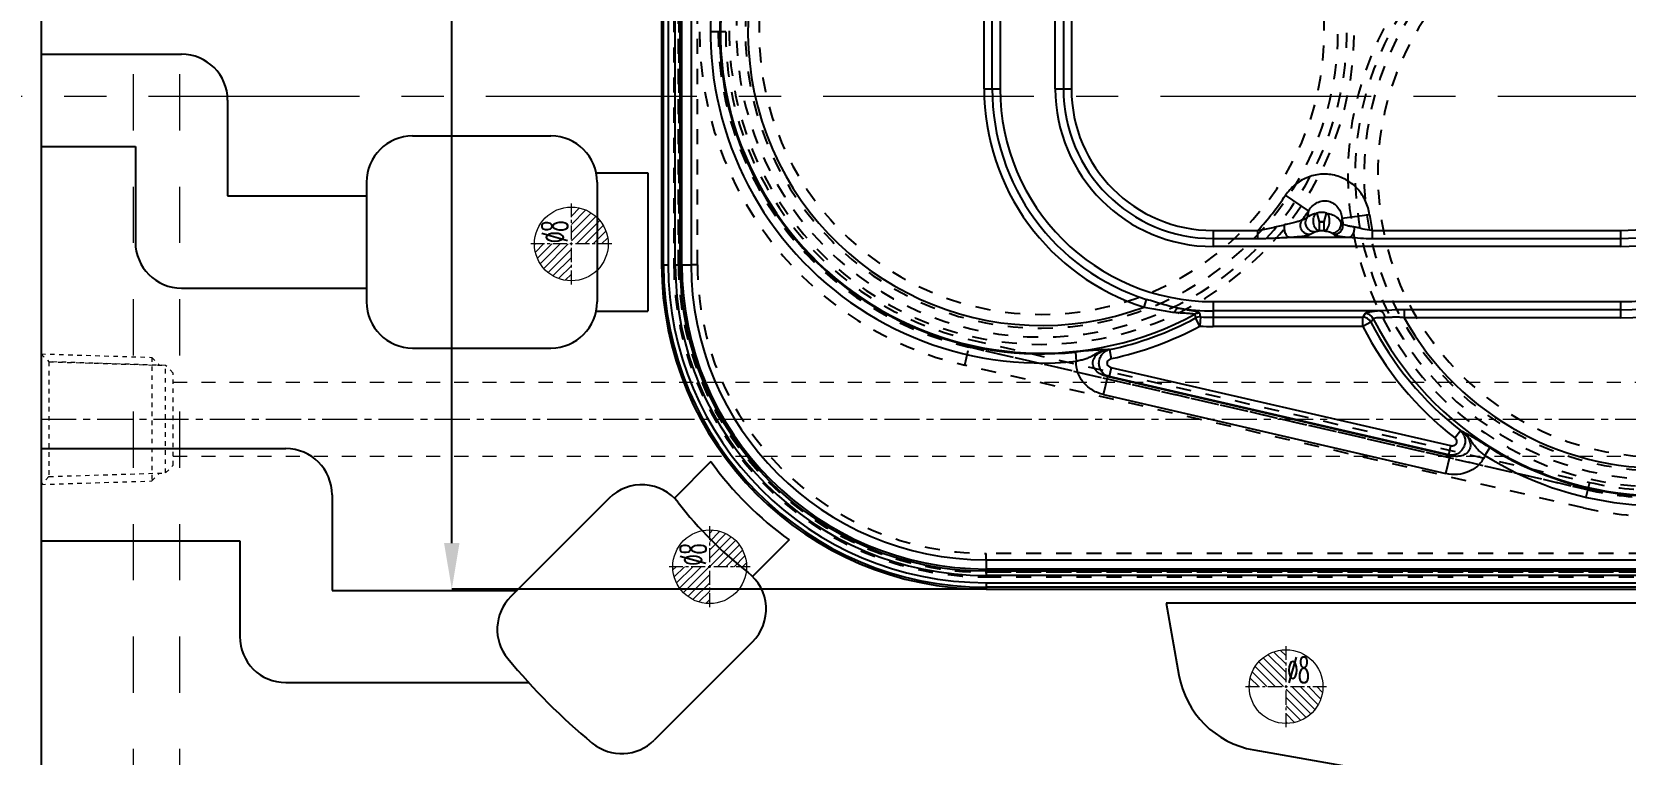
# Model space of a CAD drawing. Header units: millimetres. Extents: x 1727 to 4210, y -6182 to 759.
# Drawn here: x 2351.3 to 2524, y -1330 to -1251.7 of the extents above; entities that cross this region are included whole.
import ezdxf
from ezdxf.enums import TextEntityAlignment as Align

# ---------------------------------------------------------------- set-up
doc = ezdxf.new("R2010")
doc.units = ezdxf.units.MM
doc.header["$LTSCALE"] = 16.335
doc.header["$PDMODE"] = 3
doc.header["$PDSIZE"] = 0.3125
doc.linetypes.add('CENTER', pattern=[0.6, 0.375, -0.075, 0.075, -0.075])
doc.linetypes.add('HIDDEN', pattern=[0.2, 0.1, -0.1])
doc.layers.get('0').update_dxf_attribs({"linetype": 'CONTINUOUS'})
doc.layers.get('Defpoints').update_dxf_attribs({"linetype": 'CONTINUOUS'})
for name, color, linetype, lineweight in [('cool', 153, 'HIDDEN', 9), ('epin', 13, 'CONTINUOUS', 9), ('moldbase', 7, 'CONTINUOUS', 20), ('sp', 193, 'CONTINUOUS', 9)]:
    doc.layers.add(name, color=color, linetype=linetype, lineweight=lineweight)
doc.layers.add('DEFAULT_2', color=8, linetype='HIDDEN')
doc.styles.get("Standard").update_dxf_attribs({"font": 'txt', "width": 0.8})
doc.styles.add('TXT', font='txt.shx', dxfattribs={"bigfont": 'gbcbig.shx'})
doc.styles.add('TXT05', font='txt.shx', dxfattribs={"width": 0.5, "bigfont": 'gbcbig.shx'})
doc.dimstyles.new('mold', dxfattribs={"dimtxt": 8, "dimasz": 5, "dimexe": 0, "dimexo": 0, "dimgap": 0, "dimtad": 1, "dimzin": 1, "dimtxsty": 'Standard', "dimcen": 0, "dimclrd": 4, "dimclre": 4, "dimclrt": 6, "dimazin": 0, "dimtfac": 1, "dimtofl": 0, "dimtmove": 0, "dimatfit": 3, "dimfxl": 0, "dimarcsym": 0})
doc.dimstyles.get("Standard").update_dxf_attribs({"dimtxt": 0.15625, "dimasz": 0.1875, "dimexe": 0.125, "dimexo": 0.0625, "dimtad": 0, "dimtih": 1, "dimtoh": 1, "dimdsep": 46, "dimtxsty": 'Standard', "dimcen": 0.09, "dimadec": 0, "dimazin": 0, "dimtp": 0.01, "dimtm": 0.01, "dimtfac": 1, "dimtofl": 0, "dimtmove": 0, "dimatfit": 3, "dimfxl": 0, "dimtolj": 1, "dimarcsym": 0})

# ---------------------------------------------------------------- blocks, each defined once
blk = doc.blocks.new('*D194')
at = {"color": 4, "lineweight": -2}
for p, q in [((2454.74, -1135.27), (2396.81, -1135.27)), ((2396.81, -1140.27), (2396.81, -1196.23)), ((2396.81, -1307.15), (2396.81, -1214.9)), ((2454.74, -1312.15), (2396.81, -1312.15))]:
    blk.add_line(p, q, dxfattribs=at)
at = {"color": 4}
for points in [[(2395.97, -1140.27), (2397.64, -1140.27), (2396.81, -1135.27)], [(2395.97, -1307.15), (2397.64, -1307.15), (2396.81, -1312.15)]]:
    blk.add_solid(points, dxfattribs=at)
at = {"layer": 'Defpoints', "color": 0}
for p in [(2454.74, -1135.27), (2396.81, -1312.15), (2454.74, -1312.15)]:
    blk.add_point(p, dxfattribs=at)
at = {"color": 6, "insert": (2396.81, -1205.57), "char_height": 5, "attachment_point": 5, "rotation": 90}
blk.add_mtext('\\A1;176.88', dxfattribs=at)
blk = doc.blocks.new('*D199')
at = {"color": 4, "lineweight": -2}
for p, q in [((2402.27, -1058.71), (2317.73, -1058.71)), ((2317.73, -1063.71), (2317.73, -1403.71)), ((2397.27, -1408.71), (2317.73, -1408.71))]:
    blk.add_line(p, q, dxfattribs=at)
at = {"color": 4}
for points in [[(2316.89, -1063.71), (2318.56, -1063.71), (2317.73, -1058.71)], [(2316.89, -1403.71), (2318.56, -1403.71), (2317.73, -1408.71)]]:
    blk.add_solid(points, dxfattribs=at)
at = {"layer": 'Defpoints', "color": 0}
for p in [(2402.27, -1058.71), (2317.73, -1408.71), (2397.27, -1408.71)]:
    blk.add_point(p, dxfattribs=at)
at = {"color": 6, "insert": (2313.06, -1222.65), "char_height": 8, "attachment_point": 5, "rotation": 90}
blk.add_mtext('350,00', dxfattribs=at)
blk = doc.blocks.new('cool_jt_f12')
at = {"layer": 'cool', "ltscale": 0.3}
for p, q in [((0, 7.0785), (0.856, 6.2225)), ((0, 7.0785), (12, 6.7035)), ((0.856, 6.2225), (0.856, -6.2225)), ((13.5, 5.827375), (0.856, 6.2225)), ((0.856, 6.2225), (13.5, 5.827375)), ((12, 6.7035), (12.856, 5.8475)), ((12, 6.7035), (12, -6.7035)), ((14.327375, 5), (13.5, 5.827375)), ((13.5, -5.827375), (13.5, 5.827375)), ((14.327375, -5), (14.327375, 5)), ((13.5, -5.827375), (14.327375, -5)), ((0.856, -6.2225), (0, -7.0785)), ((0, -7.0785), (12, -6.7035)), ((0.856, -6.2225), (13.5, -5.827375)), ((12, -6.7035), (12.856, -5.8475))]:
    blk.add_line(p, q, dxfattribs=at)
blk = doc.blocks.new('124')
at = {"layer": 'cool', "ltscale": 0.932966}
for p, q in [((10.14, -1344.71), (401.48, -1344.71)), ((10.14, -1352.71), (401.48, -1352.71))]:
    blk.add_line(p, q, dxfattribs=at)
at = {"layer": 'cool', "color": 1, "linetype": 'CENTER', "ltscale": 0.621977}
blk.add_line((-4.19, -1348.71), (415.81, -1348.71), dxfattribs=at)
at = {"layer": 'cool', "ltscale": 0.932966}
blk.add_blockref('cool_jt_f12', (-4.19, -1348.71), dxfattribs=at)
blk = doc.blocks.new('sp_80_th', base_point=(180.03, -1065.14))
at = {"layer": 'sp', "color": 1, "linetype": 'CENTER', "ltscale": 2.643404}
for p, q in [((180.03, -1111.89), (180.03, -1018.39)), ((133.28, -1065.14), (226.78, -1065.14))]:
    blk.add_line(p, q, dxfattribs=at)
at = {"layer": 'sp', "linetype": 'HIDDEN', "ltscale": 2.073258}
for radius in [42.5, 40]:
    blk.add_circle((180.03, -1065.14), radius, dxfattribs=at)
at = {"layer": 'sp', "color": 6, "style": 'TXT'}
blk.add_text('SP%%c80', height=10, dxfattribs=at).set_placement((180.03, -1081.14), align=Align.MIDDLE)
blk = doc.blocks.new('126')
at = {"layer": 'sp'}
blk.add_blockref('sp_80_th', (2562.27, -1223.71), dxfattribs=at)
blk = doc.blocks.new('epin_ejp_8')
at = {"layer": 'epin'}
h = blk.add_hatch(dxfattribs=at)
h.set_pattern_fill('_ANSI31', color=123, scale=0.2, angle=90, style=0)
h.set_pattern_definition([(135, (-263.1036, 1313.3417), (-0.4490128, -0.4490128), [])])
h.paths.add_polyline_path([(0, 4, 0.414214), (-4, 0), (0, 0)])
h.paths.add_polyline_path([(4, 0), (0, 0), (0, -4, 0.414214)])
at = {"layer": 'epin', "color": 1, "linetype": 'CENTER', "ltscale": 0.248791}
for p, q in [((0, -4.4), (0, 4.4)), ((-4.4, 0), (4.4, 0))]:
    blk.add_line(p, q, dxfattribs=at)
at = {"layer": 'epin'}
blk.add_circle((0, 0), 4, dxfattribs=at)
at = {"layer": 'epin', "color": 6, "style": 'TXT05', "width": 0.5}
blk.add_text('%%c8', height=2.8, dxfattribs=at).set_placement((1.33, 1.8), align=Align.MIDDLE)
blk = doc.blocks.new('01')
at = {"layer": 'epin', "color": 4, "rotation": 90}
for p in [(2409.77, -1274.71), (2424.77, -1309.71)]:
    blk.add_blockref('epin_ejp_8', p, dxfattribs=at)
at = {"layer": 'epin'}
blk.add_blockref('epin_ejp_8', (2487.27, -1322.71), dxfattribs=at)

msp = doc.modelspace()

# ---------------------------------------------------------------- linework, layer by layer
for p, q in [((2352.273, -1103.709), (2352.273, -1363.709)), ((2424.912, -1298.315), (2420.944, -1302.282)), ((2413.873, -1302.282), (2403.201, -1312.955)), ((2433.397, -1306.8), (2429.429, -1310.768)), ((2429.429, -1317.839), (2418.757, -1328.511))]:
    msp.add_line(p, q)
at = {"color": 7, "linetype": 'Continuous'}
for p, q in [((2419.563, -1165.419), (2419.563, -1276.974)), ((2419.767, -1276.974), (2419.767, -1165.419)), ((2420.269, -1165.419), (2420.269, -1276.974)), ((2421.045, -1276.974), (2421.045, -1165.419)), ((2421.546, -1165.419), (2421.546, -1276.974)), ((2421.754, -1276.974), (2421.754, -1165.419)), ((2422.756, -1165.419), (2422.756, -1276.974)), ((2454.531, -1257.879), (2454.531, -1202.604)), ((2455.401, -1257.879), (2455.401, -1202.604)), ((2456.271, -1202.604), (2456.271, -1257.879)), ((2462.25, -1257.879), (2462.25, -1202.604)), ((2463.12, -1202.604), (2463.12, -1257.879)), ((2463.991, -1202.604), (2463.991, -1257.879)), ((2454.531, -1257.879), (2456.271, -1257.879)), ((2462.25, -1257.879), (2463.991, -1257.879)), ((2489.705, -1271.107), (2487.214, -1269.438)), ((2489.705, -1271.107), (2489.551, -1271.837)), ((2490.596, -1271.358), (2490.863, -1272.297)), ((2491.401, -1272.298), (2491.668, -1271.366)), ((2496.316, -1271.536), (2493.345, -1271.946)), ((2479.361, -1273.249), (2479.361, -1274.989)), ((2479.361, -1273.249), (2484.215, -1273.249)), ((2484.215, -1274.119), (2484.215, -1273.249)), ((2490.863, -1272.298), (2490.863, -1273.297)), ((2490.863, -1272.298), (2491.401, -1272.298)), ((2491.401, -1273.297), (2491.401, -1272.298)), ((2493.237, -1272.378), (2493.345, -1271.946)), ((2493.433, -1272.542), (2493.237, -1272.378)), ((2496.6, -1273.249), (2496.6, -1274.119)), ((2496.6, -1273.249), (2523.581, -1273.249)), ((2523.581, -1274.989), (2523.581, -1273.249)), ((2479.361, -1274.119), (2484.215, -1274.119)), ((2523.581, -1274.989), (2479.361, -1274.989)), ((2487.59, -1273.99), (2494.113, -1273.99)), ((2491.401, -1273.297), (2490.863, -1273.297)), ((2492.249, -1273.526), (2492.445, -1273.695)), ((2496.6, -1274.119), (2523.581, -1274.119)), ((2419.563, -1276.974), (2420.269, -1276.974)), ((2421.045, -1276.974), (2422.756, -1276.974)), ((2471.869, -1281.551), (2472.132, -1280.722)), ((2479.361, -1280.968), (2479.361, -1283.66)), ((2479.361, -1280.968), (2523.581, -1280.968)), ((2500.063, -1281.838), (2500.063, -1282.709)), ((2523.581, -1281.838), (2500.063, -1281.838)), ((2523.581, -1282.709), (2523.581, -1280.968)), ((2477.935, -1283.62), (2477.462, -1282.74)), ((2477.991, -1282.622), (2477.905, -1282.219)), ((2477.991, -1282.622), (2477.935, -1283.62)), ((2497.476, -1281.967), (2479.361, -1281.967)), ((2479.361, -1282.66), (2495.587, -1282.66)), ((2495.831, -1282.262), (2495.587, -1282.66)), ((2495.587, -1283.66), (2495.587, -1282.66)), ((2496.477, -1283.205), (2495.587, -1283.66)), ((2496.477, -1283.205), (2496.725, -1282.813)), ((2523.581, -1282.709), (2500.063, -1282.709)), ((2495.587, -1283.66), (2479.361, -1283.66)), ((2464.422, -1286.437), (2464.527, -1287.431)), ((2468.11, -1286.173), (2467.962, -1286.17)), ((2468.11, -1286.173), (2468.318, -1287.15)), ((2468.31, -1288.126), (2468.085, -1289.1)), ((2505.133, -1296.613), (2468.31, -1288.126)), ((2467.483, -1291.046), (2467.932, -1289.099)), ((2467.932, -1289.099), (2505.047, -1297.653)), ((2504.908, -1297.587), (2468.085, -1289.1)), ((2467.483, -1291.046), (2504.598, -1299.601)), ((2505.553, -1295.732), (2506.168, -1294.944)), ((2506.302, -1295.007), (2506.168, -1294.944)), ((2504.908, -1297.587), (2505.133, -1296.613)), ((2509.367, -1296.796), (2508.838, -1297.644)), ((2504.598, -1299.601), (2505.047, -1297.653)), ((2454.738, -1308.956), (2454.738, -1310.667)), ((2454.738, -1308.956), (2669.808, -1308.956)), ((2669.808, -1309.958), (2454.738, -1309.958)), ((2454.738, -1310.166), (2669.808, -1310.166)), ((2669.808, -1310.667), (2454.738, -1310.667)), ((2454.738, -1311.443), (2454.738, -1312.149)), ((2454.738, -1311.443), (2554.719, -1311.443)), ((2554.297, -1311.944), (2454.738, -1311.944)), ((2454.738, -1312.149), (2554.113, -1312.149))]:
    msp.add_line(p, q, dxfattribs=at)
at = {"color": 3}
for p, q in [((2352.273, -1254.13), (2367.498, -1254.13)), ((2372.498, -1259.13), (2372.498, -1269.499)), ((2352.273, -1264.13), (2362.498, -1264.13)), ((2362.498, -1264.13), (2362.498, -1274.499)), ((2372.498, -1269.499), (2387.563, -1269.499)), ((2367.498, -1279.499), (2387.563, -1279.499)), ((2352.273, -1296.903), (2378.819, -1296.903)), ((2383.819, -1301.903), (2383.819, -1312.272)), ((2352.273, -1306.903), (2373.819, -1306.903)), ((2373.819, -1306.903), (2373.819, -1317.272)), ((2383.819, -1312.272), (2403.884, -1312.272)), ((2378.819, -1322.272), (2405.134, -1322.272))]:
    msp.add_line(p, q, dxfattribs=at)
at = {"color": 4}
for p, q in [((2392.563, -1262.999), (2407.563, -1262.999)), ((2412.563, -1266.999), (2418.063, -1266.999)), ((2412.563, -1281.999), (2418.063, -1281.999)), ((2392.563, -1285.999), (2407.563, -1285.999))]:
    msp.add_line(p, q, dxfattribs=at)
at = {"color": 4, "linetype": 'Continuous'}
for p, q in [((2387.563, -1267.999), (2387.563, -1280.999)), ((2412.563, -1267.999), (2412.563, -1280.999)), ((2418.063, -1266.999), (2418.063, -1281.999))]:
    msp.add_line(p, q, dxfattribs=at)
at = {"color": 2}
for p, q in [((2547.273, -1313.649), (2474.273, -1313.649)), ((2474.273, -1313.649), (2475.651, -1321.461)), ((2483.762, -1329.572), (2504.848, -1333.29))]:
    msp.add_line(p, q, dxfattribs=at)
at = {"color": 7, "linetype": 'Continuous'}
for centre, radius, start, end in [((2460.768, -1251.713), 34.835, 110.85165, 298.46172), ((2460.768, -1251.713), 31.836, 110.8517, 290.40714), ((2460.768, -1251.713), 35.915, 161.01373, 276.00774), ((2460.768, -1251.713), 34.916, 161.01485, 276.00451), ((2479.361, -1257.879), 24.83, 180, 252.43902), ((2479.361, -1257.879), 23.96, 180, 252.43902), ((2479.361, -1257.879), 23.089, 180, 270), ((2479.361, -1257.879), 17.111, 180, 270), ((2479.361, -1257.879), 16.24, 180, 270), ((2479.361, -1257.879), 15.37, 180, 270), ((2523.581, -1257.879), 24.83, 270, 360), ((2523.581, -1257.879), 23.96, 270, 0), ((2523.581, -1257.879), 23.089, 270, 0), ((2523.581, -1257.879), 17.111, 270, 360), ((2523.581, -1257.879), 16.24, 270, 0), ((2523.581, -1257.879), 15.37, 270, 0), ((2460.768, -1251.713), 31.836, 317.43369, 326.16935), ((2460.768, -1251.713), 34.835, 324.15896, 326.16935), ((2491.117, -1273.298), 2.009, 74.07499, 105.0238), ((2527.852, -1267.175), 31.836, 187.87271, 190.99847), ((2453.629, -1200.898), 79.516, 296.41753, 296.8566), ((2527.852, -1267.175), 34.835, 187.8727, 188.86245), ((2454.298, -1202.271), 79.765, 296.4364, 296.89323), ((2454.738, -1276.974), 35.175, 180, 270), ((2454.738, -1276.974), 34.971, 180, 270), ((2454.738, -1276.974), 34.469, 180, 270), ((2454.738, -1276.974), 33.693, 180, 270), ((2454.738, -1276.974), 33.192, 180, 270), ((2454.738, -1276.974), 32.984, 180, 270), ((2454.738, -1276.974), 31.982, 180, 270), ((2527.852, -1267.175), 34.835, 206.67461, 339.14836), ((2527.852, -1267.175), 31.836, 209.20434, 339.14831), ((2479.361, -1257.879), 24.089, 260.9635, 270), ((2460.768, -1251.713), 35.233, 282.02689, 298.28222), ((2460.768, -1251.713), 36.232, 282.0269, 298.28222), ((2479.361, -1257.879), 25.781, 266.83086, 270), ((2479.361, -1257.879), 24.782, 266.83086, 270), ((2495.58, -1283.671), 1.011, 27.46267, 89.58917), ((2495.824, -1283.274), 1.011, 27.09478, 89.60044), ((2527.852, -1267.175), 35.233, 207.06344, 232.01517), ((2527.852, -1267.175), 36.232, 207.06344, 232.01517), ((2469.339, -1213.793), 75.318, 268.92773, 269.04832), ((2527.852, -1267.175), 34.916, 238.03587, 288.9835), ((2454.738, -1276.974), 36.675, 215.5841, 234.41583), ((2536.788, -1229.234), 75.422, 244.99369, 245.11411), ((2527.852, -1267.175), 35.915, 238.03475, 288.98671), ((2454.738, -1276.974), 42.175, 217.69296, 232.30699), ((2454.738, -1276.974), 67.175, 219.46222, 230.53775)]:
    msp.add_arc(centre, radius, start, end, dxfattribs=at)
at = {"color": 3}
for centre, start, end in [((2367.498, -1259.13), 0, 90), ((2367.498, -1274.499), 180, 270), ((2378.819, -1301.903), 0, 90), ((2378.819, -1317.272), 180, 270)]:
    msp.add_arc(centre, 5, start, end, dxfattribs=at)
at = {"color": 4}
for centre, start, end in [((2392.563, -1267.999), 90, 180), ((2407.563, -1267.999), 0, 90), ((2392.563, -1280.999), 180, 270), ((2407.563, -1280.999), 270, 0)]:
    msp.add_arc(centre, 5, start, end, dxfattribs=at)
for centre, start, end in [((2417.409, -1305.818), 37.69296, 135), ((2425.894, -1314.303), 315, 52.30699), ((2406.736, -1316.49), 135, 219.46222), ((2415.222, -1324.975), 230.53775, 315)]:
    msp.add_arc(centre, 5, start, end)
at = {"color": 2}
msp.add_arc((2485.499, -1319.724), 10, 190, 260, dxfattribs=at)
at = {"color": 7, "linetype": 'Continuous'}
for points, knots in [([(2496.316, -1271.536), (2496.247, -1271.035), (2495.964, -1270.047), (2495.134, -1268.752), (2493.954, -1267.763), (2492.526, -1267.184), (2490.988, -1267.08), (2489.494, -1267.453), (2488.182, -1268.254), (2487.495, -1269.018), (2487.214, -1269.438)], [0, 0, 0, 0, 0.1250521, 0.2500782, 0.3750535, 0.5000356, 0.6250119, 0.7499767, 0.8749729, 1, 1, 1, 1]), ([(2489.551, -1271.837), (2489.605, -1271.784), (2489.906, -1271.538), (2490.291, -1271.413), (2490.596, -1271.358)], [0, 0, 0, 0, 0.1969947, 1, 1, 1, 1]), ([(2489.705, -1271.107), (2489.931, -1270.741), (2490.422, -1270.264), (2491.239, -1270.015), (2491.868, -1270.038), (2492.444, -1270.293), (2493.07, -1270.874), (2493.302, -1271.518), (2493.345, -1271.946)], [0, 0, 0, 0, 0.2554711, 0.3791352, 0.499994, 0.6208558, 0.7445167, 1, 1, 1, 1]), ([(2490.863, -1273.297), (2490.786, -1273.287), (2490.624, -1273.214), (2490.439, -1273.006), (2490.31, -1272.735), (2490.239, -1272.435), (2490.227, -1272.12), (2490.287, -1271.736), (2490.442, -1271.453), (2490.596, -1271.358)], [0, 0, 0, 0, 0.1009675, 0.2222422, 0.3565551, 0.4885503, 0.6227106, 0.7637759, 1, 1, 1, 1]), ([(2491.401, -1273.297), (2491.472, -1273.287), (2491.622, -1273.222), (2491.786, -1273.021), (2491.917, -1272.759), (2491.991, -1272.445), (2492.004, -1272.117), (2491.956, -1271.807), (2491.847, -1271.548), (2491.732, -1271.411), (2491.668, -1271.366)], [0, 0, 0, 0, 0.0955463, 0.2060453, 0.3377497, 0.4823463, 0.6302438, 0.7708487, 0.8957408, 1, 1, 1, 1]), ([(2491.668, -1271.366), (2491.883, -1271.406), (2492.265, -1271.513), (2492.832, -1271.817), (2493.143, -1272.145), (2493.237, -1272.378)], [0, 0, 0, 0, 0.3404264, 0.6090913, 1, 1, 1, 1]), ([(2484.215, -1273.249), (2484.466, -1273.207), (2484.965, -1273.122), (2485.7, -1272.957), (2486.415, -1272.776), (2486.888, -1272.672), (2487.12, -1272.618)], [0, 0, 0, 0, 0.2564409, 0.5107449, 0.7601126, 1, 1, 1, 1]), ([(2487.59, -1273.99), (2487.502, -1273.974), (2487.373, -1273.868), (2487.258, -1273.677), (2487.149, -1273.404), (2487.09, -1273.043), (2487.1, -1272.751), (2487.12, -1272.618)], [0, 0, 0, 0, 0.1723911, 0.2946046, 0.4361687, 0.7383959, 1, 1, 1, 1]), ([(2489.006, -1272.11), (2488.972, -1272.132), (2488.886, -1272.174), (2488.656, -1272.259), (2488.277, -1272.366), (2487.734, -1272.494), (2487.334, -1272.576), (2487.12, -1272.618)], [0, 0, 0, 0, 0.0618832, 0.1465521, 0.3748497, 0.6650504, 1, 1, 1, 1]), ([(2489.817, -1273.695), (2489.653, -1273.692), (2489.39, -1273.618), (2489.108, -1273.39), (2488.931, -1273.149), (2488.838, -1272.864), (2488.819, -1272.502), (2488.914, -1272.245), (2489.007, -1272.11)], [0, 0, 0, 0, 0.2278764, 0.3611878, 0.5, 0.6388121, 0.7721235, 1, 1, 1, 1]), ([(2490.37, -1273.409), (2490.186, -1273.405), (2489.814, -1273.287), (2489.453, -1272.866), (2489.34, -1272.334), (2489.451, -1271.987), (2489.551, -1271.837)], [0, 0, 0, 0, 0.2605599, 0.5164201, 0.7460062, 1, 1, 1, 1]), ([(2492.249, -1273.526), (2492.398, -1273.524), (2492.699, -1273.452), (2493.046, -1273.168), (2493.238, -1272.785), (2493.255, -1272.509), (2493.237, -1272.378)], [0, 0, 0, 0, 0.2628226, 0.5266189, 0.7662116, 1, 1, 1, 1]), ([(2492.445, -1273.695), (2492.58, -1273.693), (2492.867, -1273.631), (2493.225, -1273.363), (2493.434, -1272.968), (2493.452, -1272.675), (2493.433, -1272.542)], [0, 0, 0, 0, 0.2376725, 0.500005, 0.7623342, 1, 1, 1, 1]), ([(2494.705, -1272.889), (2494.546, -1272.865), (2494.259, -1272.817), (2493.883, -1272.734), (2493.635, -1272.659), (2493.497, -1272.593), (2493.449, -1272.559), (2493.433, -1272.542)], [0, 0, 0, 0, 0.3623541, 0.6555748, 0.8700619, 0.9455976, 1, 1, 1, 1]), ([(2494.113, -1273.99), (2494.193, -1273.978), (2494.371, -1273.885), (2494.521, -1273.674), (2494.617, -1273.456), (2494.687, -1273.209), (2494.706, -1273.015), (2494.705, -1272.889)], [0, 0, 0, 0, 0.1815552, 0.4256261, 0.5678784, 0.7156914, 1, 1, 1, 1]), ([(2496.6, -1273.249), (2496.269, -1273.228), (2495.781, -1273.137), (2495.158, -1272.978), (2494.853, -1272.911), (2494.705, -1272.888)], [0, 0, 0, 0, 0.5158634, 0.7661991, 1, 1, 1, 1]), ([(2484.215, -1274.119), (2484.789, -1274.119), (2485.915, -1274.081), (2487.038, -1274.006), (2487.59, -1273.99)], [0, 0, 0, 0, 0.5097047, 1, 1, 1, 1]), ([(2487.59, -1273.99), (2487.845, -1273.975), (2488.32, -1273.942), (2488.962, -1273.878), (2489.41, -1273.813), (2489.678, -1273.749), (2489.778, -1273.715), (2489.817, -1273.695)], [0, 0, 0, 0, 0.3406439, 0.6336469, 0.8598315, 0.9417684, 1, 1, 1, 1]), ([(2490.37, -1273.409), (2490.423, -1273.382), (2490.585, -1273.33), (2490.753, -1273.306), (2490.863, -1273.297)], [0, 0, 0, 0, 0.3484474, 1, 1, 1, 1]), ([(2491.401, -1273.297), (2491.602, -1273.313), (2491.86, -1273.35), (2492.138, -1273.454), (2492.22, -1273.501), (2492.249, -1273.526)], [0, 0, 0, 0, 0.6837141, 0.8697194, 1, 1, 1, 1]), ([(2492.445, -1273.695), (2492.467, -1273.713), (2492.529, -1273.746), (2492.708, -1273.808), (2493.033, -1273.873), (2493.527, -1273.94), (2493.904, -1273.974), (2494.113, -1273.99)], [0, 0, 0, 0, 0.0496646, 0.1218417, 0.3339764, 0.6308023, 1, 1, 1, 1]), ([(2494.113, -1273.99), (2494.523, -1274.005), (2495.35, -1274.081), (2496.18, -1274.119), (2496.6, -1274.119)], [0, 0, 0, 0, 0.4932882, 1, 1, 1, 1]), ([(2471.869, -1281.551), (2472.428, -1281.649), (2473.521, -1281.862), (2474.618, -1282.069), (2475.164, -1282.113)], [0, 0, 0, 0, 0.5092109, 1, 1, 1, 1]), ([(2475.577, -1281.668), (2474.995, -1281.561), (2473.842, -1281.254), (2472.704, -1280.903), (2472.132, -1280.722)], [0, 0, 0, 0, 0.4965837, 1, 1, 1, 1]), ([(2475.577, -1281.668), (2475.495, -1281.674), (2475.369, -1281.773), (2475.25, -1281.94), (2475.191, -1282.052), (2475.164, -1282.113)], [0, 0, 0, 0, 0.39773, 0.6802235, 1, 1, 1, 1]), ([(2477.905, -1282.219), (2477.903, -1282.208), (2477.882, -1282.186), (2477.807, -1282.145), (2477.655, -1282.097), (2477.418, -1282.039), (2477.119, -1281.976), (2476.774, -1281.908), (2476.255, -1281.807), (2475.852, -1281.726), (2475.577, -1281.668)], [0, 0, 0, 0, 0.0135707, 0.0354686, 0.1067484, 0.2109532, 0.3400937, 0.4879285, 0.6492969, 1, 1, 1, 1]), ([(2500.063, -1281.838), (2499.617, -1281.838), (2498.753, -1281.875), (2497.893, -1281.952), (2497.476, -1281.967)], [0, 0, 0, 0, 0.5164637, 1, 1, 1, 1]), ([(2475.164, -1282.113), (2475.295, -1282.124), (2475.552, -1282.144), (2475.929, -1282.17), (2476.285, -1282.194), (2476.612, -1282.216), (2476.898, -1282.238), (2477.104, -1282.259), (2477.234, -1282.28), (2477.302, -1282.297), (2477.346, -1282.312), (2477.368, -1282.329), (2477.369, -1282.338)], [0, 0, 0, 0, 0.1771469, 0.347425, 0.5086584, 0.6573963, 0.7889566, 0.8950397, 0.9357615, 0.967022, 0.9882084, 1, 1, 1, 1]), ([(2477.905, -1282.219), (2477.858, -1282.216), (2477.674, -1282.219), (2477.49, -1282.273), (2477.369, -1282.338)], [0, 0, 0, 0, 0.2550439, 1, 1, 1, 1]), ([(2477.369, -1282.338), (2477.377, -1282.371), (2477.399, -1282.455), (2477.424, -1282.59), (2477.45, -1282.69), (2477.462, -1282.74)], [0, 0, 0, 0, 0.2492626, 0.6257022, 1, 1, 1, 1]), ([(2497.476, -1281.967), (2497.262, -1281.983), (2496.878, -1282.016), (2496.43, -1282.074), (2496.147, -1282.129), (2495.997, -1282.169), (2495.895, -1282.208), (2495.843, -1282.243), (2495.831, -1282.262)], [0, 0, 0, 0, 0.3816441, 0.6859886, 0.8031068, 0.8945684, 0.9597151, 1, 1, 1, 1]), ([(2496.725, -1282.813), (2496.732, -1282.797), (2496.771, -1282.768), (2496.897, -1282.725), (2497.149, -1282.693), (2497.538, -1282.679), (2497.84, -1282.684), (2498.008, -1282.69)], [0, 0, 0, 0, 0.0399576, 0.1034444, 0.3088934, 0.6138897, 1, 1, 1, 1]), ([(2497.476, -1281.967), (2497.605, -1281.987), (2497.793, -1282.149), (2497.934, -1282.424), (2497.989, -1282.599), (2498.008, -1282.69)], [0, 0, 0, 0, 0.4204034, 0.7003943, 1, 1, 1, 1]), ([(2500.063, -1282.709), (2499.883, -1282.687), (2499.526, -1282.654), (2498.998, -1282.659), (2498.494, -1282.684), (2498.166, -1282.688), (2498.008, -1282.69)], [0, 0, 0, 0, 0.2634809, 0.5218346, 0.7694796, 1, 1, 1, 1]), ([(2467.962, -1286.17), (2467.758, -1286.178), (2467.309, -1286.195), (2466.526, -1286.236), (2465.549, -1286.322), (2464.818, -1286.396), (2464.421, -1286.438)], [0, 0, 0, 0, 0.1719142, 0.3797747, 0.6621664, 1, 1, 1, 1]), ([(2467.962, -1286.17), (2467.666, -1286.213), (2467.229, -1286.333), (2466.691, -1286.591), (2466.312, -1286.82), (2465.924, -1287.039), (2465.494, -1287.208), (2465.023, -1287.332), (2464.696, -1287.4), (2464.527, -1287.431)], [0, 0, 0, 0, 0.2433237, 0.3648576, 0.4848855, 0.6041118, 0.7275311, 0.8603191, 1, 1, 1, 1]), ([(2467.932, -1289.099), (2467.722, -1289.06), (2467.319, -1288.938), (2466.792, -1288.618), (2466.41, -1288.17), (2466.262, -1287.615), (2466.419, -1287.063), (2466.811, -1286.624), (2467.345, -1286.317), (2467.751, -1286.204), (2467.962, -1286.17)], [0, 0, 0, 0, 0.1351322, 0.2646731, 0.3862446, 0.5001398, 0.613806, 0.7350736, 0.864615, 1, 1, 1, 1]), ([(2468.085, -1289.1), (2467.929, -1289.059), (2467.627, -1288.922), (2467.268, -1288.577), (2467.036, -1288.129), (2466.958, -1287.627), (2467.044, -1287.126), (2467.283, -1286.682), (2467.649, -1286.343), (2467.953, -1286.211), (2468.11, -1286.173)], [0, 0, 0, 0, 0.1227212, 0.2469945, 0.3729185, 0.5000281, 0.6270778, 0.7530407, 0.8773035, 1, 1, 1, 1]), ([(2467.483, -1291.046), (2467.072, -1290.952), (2466.273, -1290.639), (2465.28, -1289.822), (2464.622, -1288.711), (2464.501, -1287.851), (2464.527, -1287.431)], [0, 0, 0, 0, 0.2502434, 0.5003558, 0.7502847, 1, 1, 1, 1]), ([(2468.31, -1288.126), (2468.196, -1288.1), (2467.98, -1287.98), (2467.843, -1287.634), (2467.985, -1287.291), (2468.203, -1287.175), (2468.318, -1287.15)], [0, 0, 0, 0, 0.2559468, 0.4997885, 0.7437626, 1, 1, 1, 1]), ([(2506.168, -1294.944), (2506.292, -1295.047), (2506.507, -1295.3), (2506.688, -1295.764), (2506.708, -1296.268), (2506.566, -1296.756), (2506.277, -1297.173), (2505.873, -1297.475), (2505.398, -1297.627), (2505.066, -1297.618), (2504.908, -1297.587)], [0, 0, 0, 0, 0.1226997, 0.2469668, 0.372895, 0.5000085, 0.6270549, 0.7530134, 0.8772823, 1, 1, 1, 1]), ([(2506.302, -1295.007), (2506.476, -1295.13), (2506.792, -1295.409), (2507.138, -1295.919), (2507.298, -1296.486), (2507.197, -1297.051), (2506.821, -1297.484), (2506.281, -1297.719), (2505.668, -1297.776), (2505.252, -1297.71), (2505.047, -1297.653)], [0, 0, 0, 0, 0.1354399, 0.2650568, 0.3863999, 0.5001004, 0.6139636, 0.7354637, 0.8649285, 1, 1, 1, 1]), ([(2508.838, -1297.644), (2508.7, -1297.543), (2508.435, -1297.339), (2508.066, -1297.021), (2507.754, -1296.68), (2507.5, -1296.313), (2507.26, -1295.941), (2506.89, -1295.474), (2506.549, -1295.175), (2506.302, -1295.007)], [0, 0, 0, 0, 0.1396815, 0.2724666, 0.3959145, 0.5151234, 0.6351459, 0.7566817, 1, 1, 1, 1]), ([(2509.368, -1296.797), (2509.029, -1296.585), (2508.404, -1296.199), (2507.564, -1295.694), (2506.878, -1295.314), (2506.481, -1295.103), (2506.302, -1295.007)], [0, 0, 0, 0, 0.3378559, 0.6202099, 0.8280695, 1, 1, 1, 1]), ([(2505.553, -1295.732), (2505.645, -1295.804), (2505.79, -1296.004), (2505.768, -1296.375), (2505.494, -1296.626), (2505.247, -1296.639), (2505.133, -1296.613)], [0, 0, 0, 0, 0.2559504, 0.4997708, 0.7437662, 1, 1, 1, 1]), ([(2508.838, -1297.644), (2508.678, -1298.033), (2508.193, -1298.754), (2507.115, -1299.465), (2505.864, -1299.764), (2505.009, -1299.696), (2504.598, -1299.601)], [0, 0, 0, 0, 0.2497251, 0.4996316, 0.7497113, 1, 1, 1, 1])]:
    msp.add_open_spline(points, degree=3, knots=knots, dxfattribs=at)
for points in [[(2490.863, -1272.298), (2491.036, -1272.249), (2491.229, -1272.248), (2491.401, -1272.298)], [(2477.991, -1282.622), (2477.81, -1282.613), (2477.621, -1282.655), (2477.462, -1282.74)]]:
    msp.add_open_spline(points, degree=3, dxfattribs=at)
at = {"layer": 'DEFAULT_2', "color": 8, "linetype": 'HIDDEN'}
for p, q in [((2420.894, -1165.185), (2420.894, -1276.974)), ((2421.395, -1276.974), (2421.395, -1165.172)), ((2421.442, -1165.219), (2421.442, -1276.974)), ((2423.447, -1276.974), (2423.447, -1165.233)), ((2426.507, -1251.713), (2423.673, -1251.713)), ((2421.045, -1276.974), (2420.894, -1276.974)), ((2423.447, -1276.974), (2422.756, -1276.974)), ((2452.437, -1287.861), (2453.073, -1285.099)), ((2453.073, -1285.099), (2520.157, -1300.56)), ((2519.971, -1301.369), (2452.887, -1285.907)), ((2452.893, -1285.88), (2519.977, -1301.342)), ((2519.52, -1303.323), (2452.437, -1287.861)), ((2520.157, -1300.56), (2519.52, -1303.323)), ((2454.738, -1308.956), (2454.738, -1308.264)), ((2669.808, -1308.264), (2454.738, -1308.264)), ((2454.738, -1310.269), (2669.808, -1310.269)), ((2669.808, -1310.317), (2454.738, -1310.317)), ((2454.738, -1310.818), (2454.738, -1310.667)), ((2454.738, -1310.818), (2669.808, -1310.818))]:
    msp.add_line(p, q, dxfattribs=at)
for centre, radius, start, end in [((2460.768, -1251.713), 33.886, 102.47454, 77.52546), ((2460.768, -1251.713), 33.094, 102.47454, 77.52546), ((2460.768, -1251.713), 32.128, 100.30331, 79.69669), ((2460.768, -1251.713), 30.644, 97.63481, 82.36519), ((2527.852, -1267.175), 33.886, 102.47454, 77.52546), ((2527.852, -1267.175), 33.094, 102.47454, 77.52546), ((2527.852, -1267.175), 32.128, 100.30331, 79.69669), ((2527.852, -1267.175), 30.644, 97.63481, 82.36519), ((2460.768, -1251.713), 37.096, 180, 257.02103), ((2460.768, -1251.713), 35.09, 180, 257.02103), ((2460.768, -1251.713), 35.063, 180, 257.02103), ((2460.768, -1251.713), 34.261, 180, 257.02103), ((2454.738, -1276.974), 33.844, 180, 270), ((2454.738, -1276.974), 33.343, 180, 270), ((2454.738, -1276.974), 33.296, 180, 270), ((2454.738, -1276.974), 31.291, 180, 270), ((2527.852, -1267.175), 34.261, 257.02103, 270), ((2527.852, -1267.175), 35.09, 257.02103, 270), ((2527.852, -1267.175), 35.063, 257.02103, 270), ((2527.852, -1267.175), 37.096, 257.02103, 270)]:
    msp.add_arc(centre, radius, start, end, dxfattribs=at)
at = {"layer": 'moldbase', "color": 8, "linetype": 'HIDDEN', "ltscale": 3.731864}
for p, q in [((2362.273, -963.709), (2362.273, -1553.709)), ((2367.273, -963.709), (2367.273, -1483.709))]:
    msp.add_line(p, q, dxfattribs=at)
at = {"layer": 'moldbase', "color": 1, "linetype": 'CENTER', "ltscale": 3.731864}
msp.add_line((2862.273, -1258.709), (2262.273, -1258.709), dxfattribs=at)

# ---------------------------------------------------------------- block references
for name, p in [('01', (0, 0)), ('126', (0, 0)), ('124', (2356.462, 55))]:
    msp.add_blockref(name, p)

# ---------------------------------------------------------------- dimensions: what is measured, and where the dimension line sits
dim = msp.add_linear_dim(base=(2317.726, -1408.709), p1=(2402.273, -1058.709), p2=(2397.273, -1408.709), angle=90, dimstyle='mold')
dim.commit()
dim.dimension.update_dxf_attribs({"geometry": '*D199', "text_midpoint": (2317.726, -1222.655), "dimtype": 160})
dim = msp.add_linear_dim(base=(2396.807, -1312.149), p1=(2454.738, -1135.269), p2=(2454.738, -1312.149), angle=90, dimstyle='Standard', override={"dimtxt": 5, "dimasz": 5, "dimexe": 0, "dimexo": 0, "dimgap": 0, "dimtih": 0, "dimtoh": 0, "dimzin": 0, "dimcen": 0, "dimclrd": 4, "dimclre": 4, "dimclrt": 6, "dimadec": 2, "dimtp": 0, "dimtm": 0, "dimtzin": 0})
dim.commit()
dim.dimension.update_dxf_attribs({"geometry": '*D194', "text_midpoint": (2396.807, -1205.567), "dimtype": 160})

doc.saveas('drawing.dxf')
